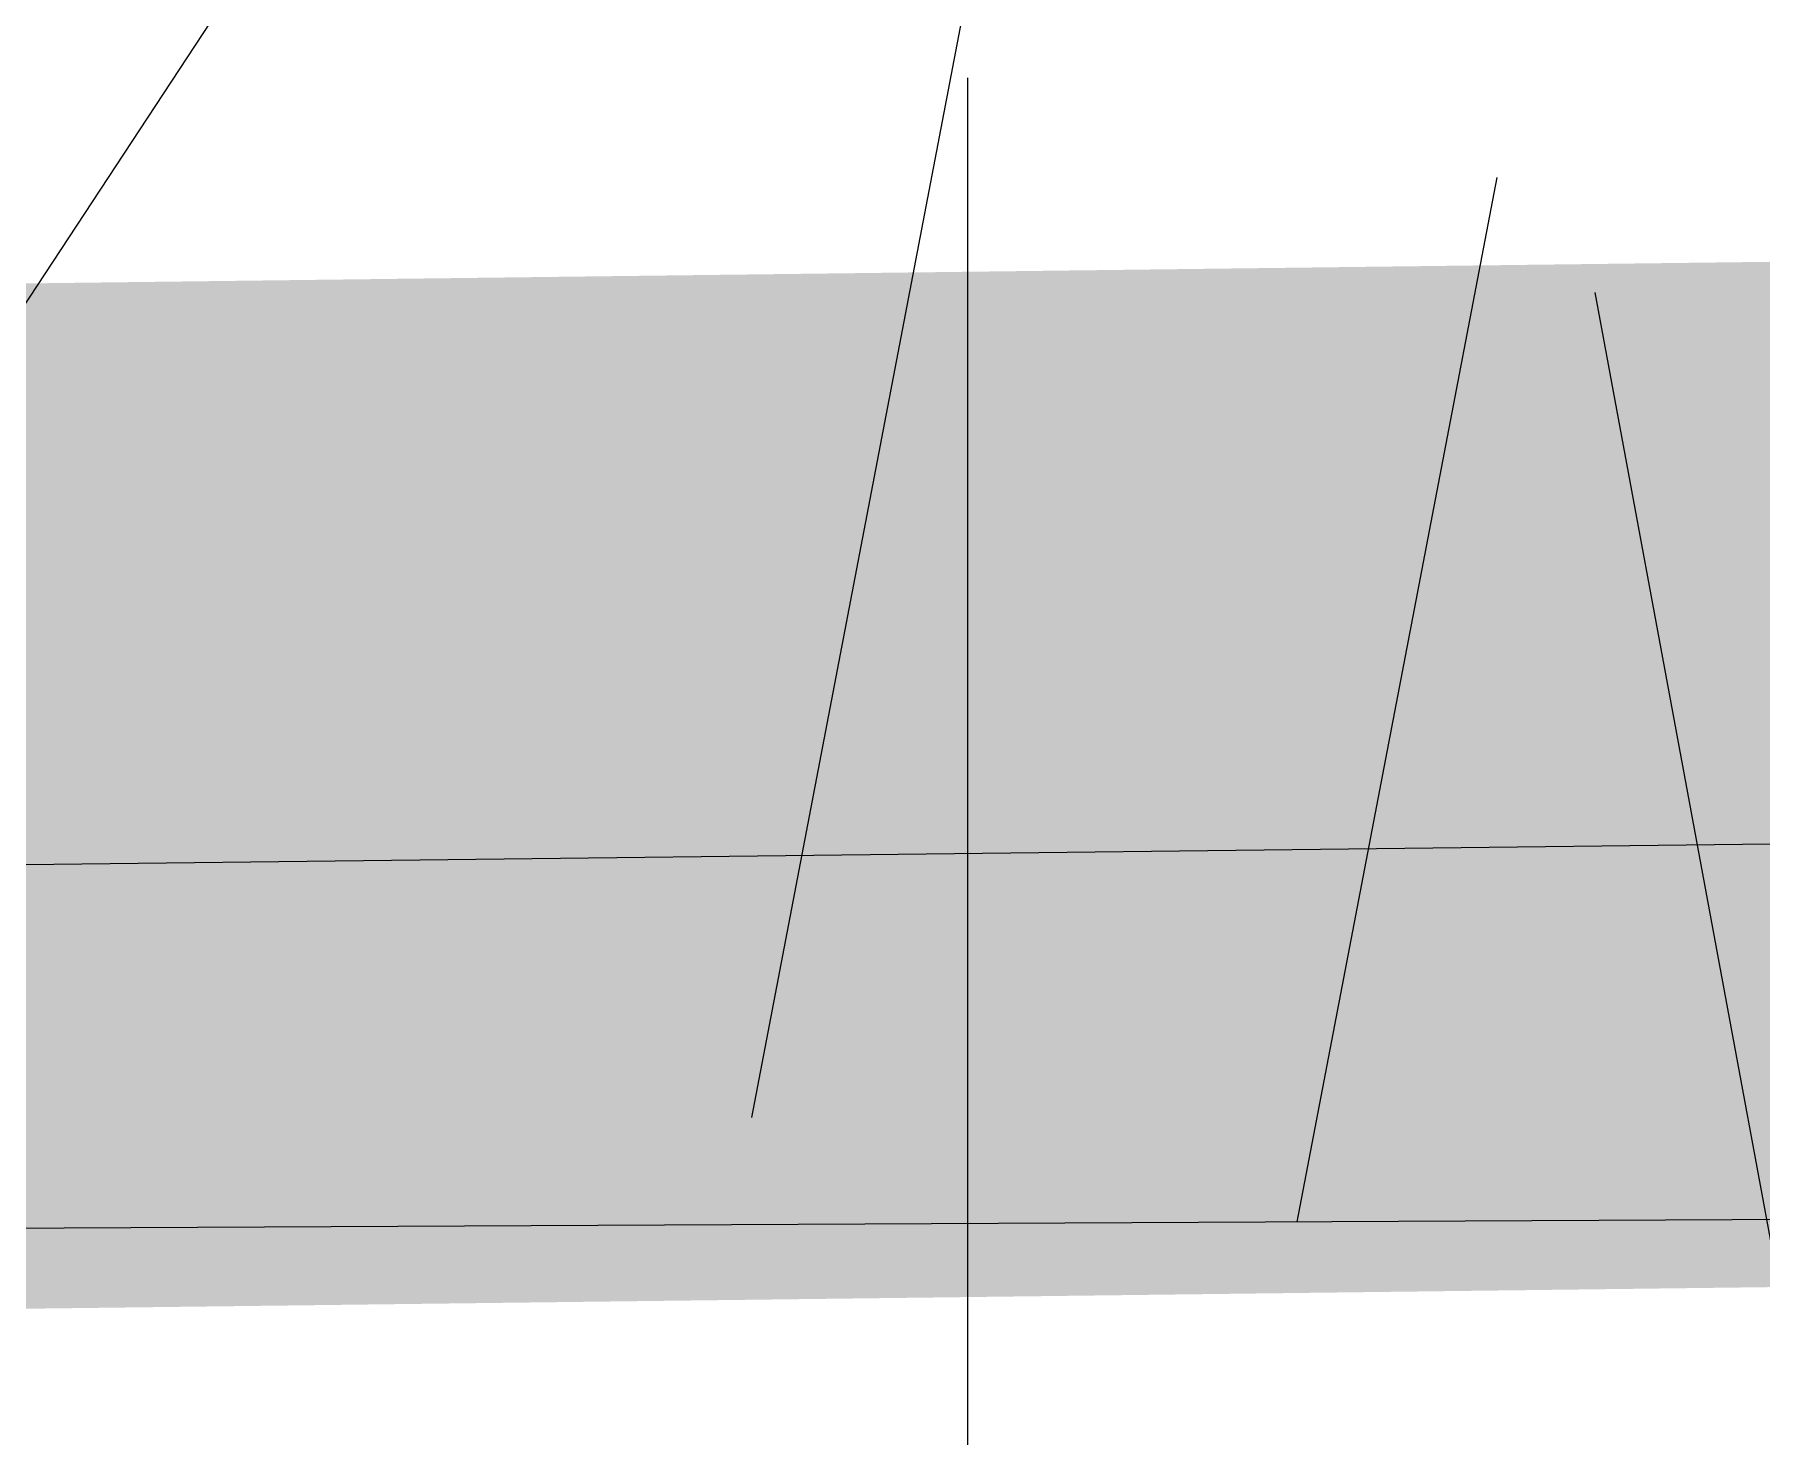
# Model space of a CAD drawing. Header units: feet. Extents: x 47819 to 50150, y 49272 to 50730.
# Drawn here: x 49378.88 to 49388.99, y 50349.41 to 50357.61 of the extents above; entities that cross this region are included whole.
import ezdxf

# ---------------------------------------------------------------- set-up
doc = ezdxf.new("R2010")
doc.units = ezdxf.units.FT
doc.header["$MEASUREMENT"] = 0
for name, pattern in [('DGN Style 3', [19.099317, 13.64237, -5.456948]), ('DGN Style 4', [21.841434, 10.913896, -5.456948, 0.013642, -5.456948]), ('DGN Style 6', [25.947787, 0.013642, -5.456948, 9.549659, -5.456948, 0.013642, -5.456948]), ('HIDDEN', [0.375, 0.25, -0.125])]:
    doc.linetypes.add(name, pattern=pattern)
doc.layers.add('GRID', color=254, linetype='HIDDEN')
doc.layers.add('SILT FENCE', color=200, linetype='Continuous')
for name, color, linetype, lineweight in [('Level 22', 1, 'Continuous', 0), ('Level 30', 1, 'Continuous', 0), ('Level 45', 1, 'Continuous', 0), ('Level 63', 1, 'Continuous', 0)]:
    doc.layers.add(name, color=color, linetype=linetype, lineweight=lineweight)

msp = doc.modelspace()

# ---------------------------------------------------------------- linework, layer by layer
at = {"layer": 'GRID', "color": 252, "linetype": 'HIDDEN', "lineweight": 0, "ltscale": 33}
msp.add_line((49384.342, 50691.483), (49384.342, 49418.723), dxfattribs=at)
at = {"layer": 'Level 22', "color": 35, "linetype": 'DGN Style 3', "lineweight": 0, "flags": 128}
msp.add_lwpolyline([(49391.716, 50349.794), (49388.2, 50360.362), (49387.003, 50362.881), (49385.603, 50363.853), (49383.999, 50363.276), (49382.192, 50361.15), (49375.959, 50351.679), (49374.55, 50349.716), (49372.998, 50347.886), (49371.301, 50346.189), (49369.46, 50344.625), (49353.879, 50332.43)], dxfattribs=at)
at = {"layer": 'Level 30', "color": 5, "linetype": 'Continuous', "lineweight": 0}
msp.add_line((49376.091, 50352.721), (49395.862, 50352.954), dxfattribs=at)
at = {"layer": 'Level 45', "color": 5, "linetype": 'DGN Style 4', "lineweight": 0}
msp.add_line((49412.162, 50485.997), (49386.27, 50350.662), dxfattribs=at)
at = {"layer": 'Level 45', "color": 5, "linetype": 'Continuous', "lineweight": 0}
for p, q in [((49408.844, 50485.949), (49383.078, 50351.273)), ((49371.562, 50350.589), (49400.978, 50350.736))]:
    msp.add_line(p, q, dxfattribs=at)
at = {"layer": 'Level 63', "color": 7, "linetype": 'DGN Style 6', "lineweight": 0}
msp.add_line((49395.517, 50315.562), (49385.175, 50371.457), dxfattribs=at)
at = {"layer": 'SILT FENCE', "linetype": 'Continuous', "lineweight": 0, "const_width": 6}
msp.add_lwpolyline([(49347.05, 50352.76), (49428.022, 50353.763)], dxfattribs=at)

doc.saveas('drawing.dxf')
